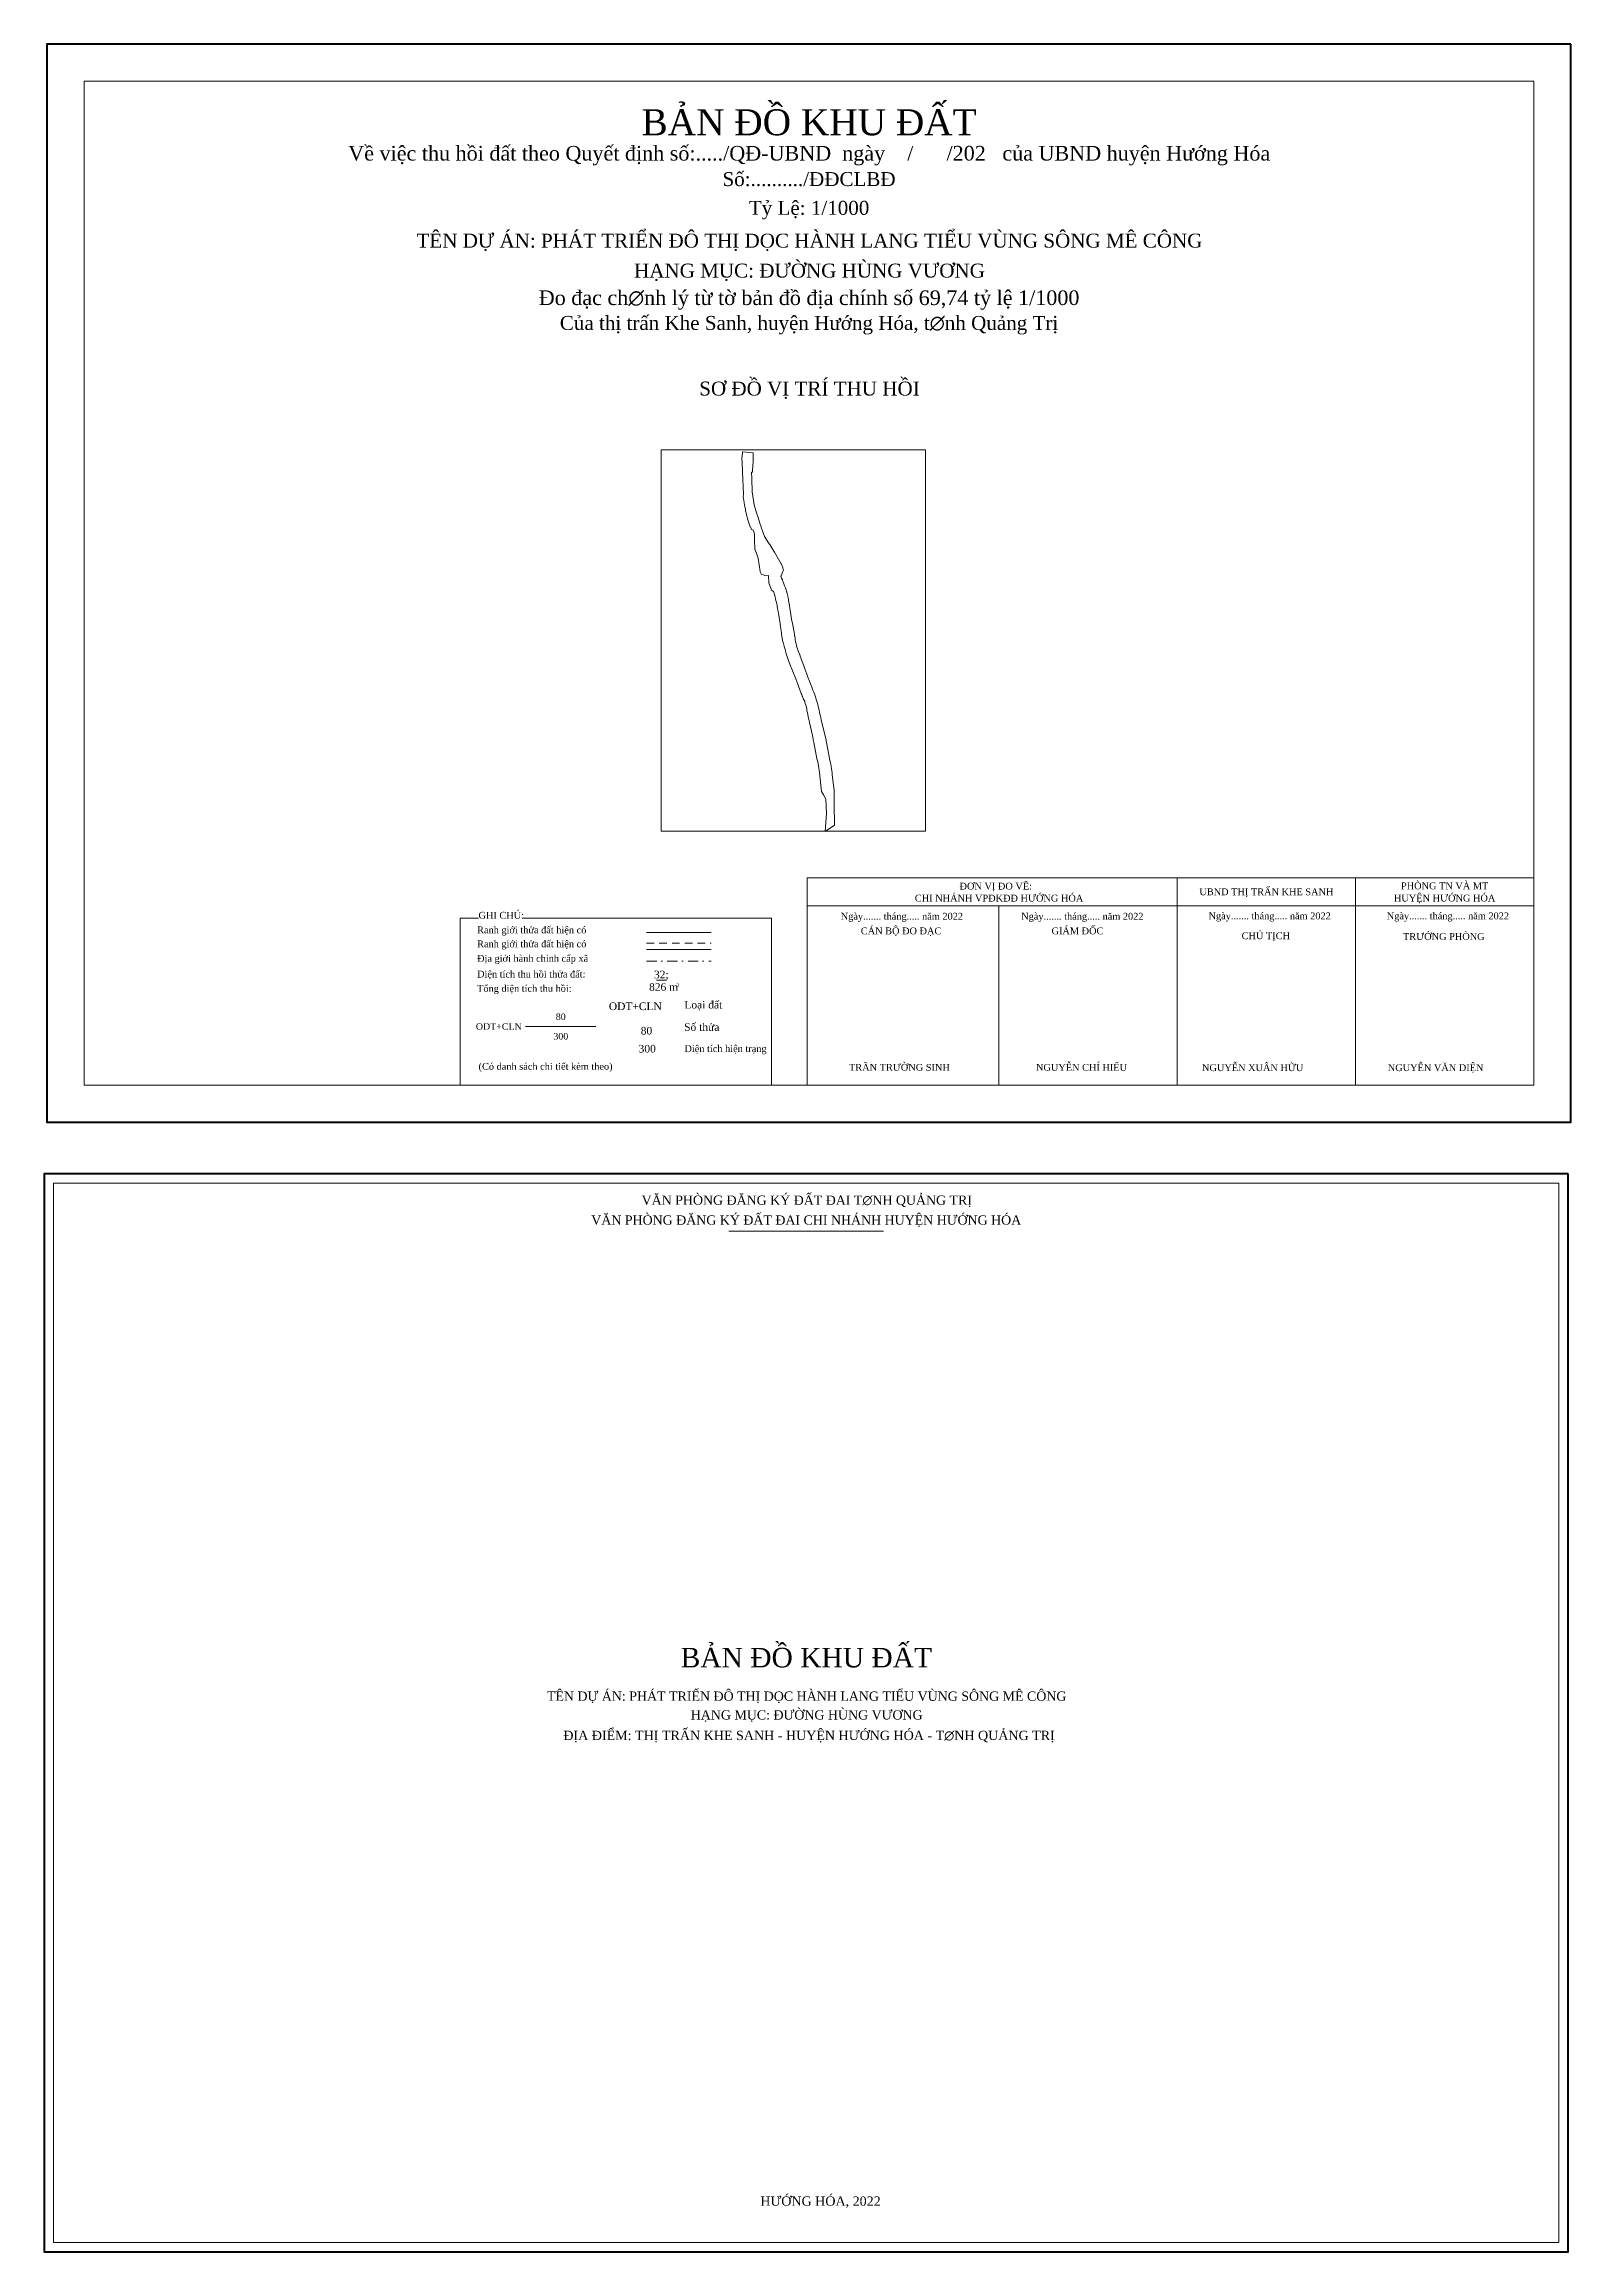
# Model space of a CAD drawing. Header units: metres. Extents: x 550998 to 551741, y 1839041 to 1839623.
# Drawn here: x 550998 to 551401, y 1839041 to 1839623 of the extents above; entities that cross this region are included whole.
import ezdxf
from ezdxf.enums import TextEntityAlignment as Align

# ---------------------------------------------------------------- set-up
doc = ezdxf.new("R2010")
doc.units = ezdxf.units.M
doc.header["$MEASUREMENT"] = 0
doc.linetypes.add('DGN Style 2', pattern=[3.355162, 2.013097, -1.342065])
doc.linetypes.add('DGN Style 4', pattern=[5.371615, 2.68413, -1.342065, 0.003355, -1.342065])
doc.layers.add('Level 18', color=7, linetype='Continuous', lineweight=0)
doc.styles.add('Style-VHtime', font='VHtime.shx')
doc.styles.add('Style-VHtimeb', font='VHtimeb.shx')
doc.styles.add('Style-Vntime', font='Vntime.shx')
doc.styles.add('Style-Vntimei I 0.00000', font='Vntimei.shx')

# ---------------------------------------------------------------- blocks, each defined once
blk = doc.blocks.new('N_THUA')
at = {"layer": 'Level 18', "color": 250, "linetype": 'Continuous', "lineweight": 0}
blk.add_line((-23.280945, 0), (34.297055, 0), dxfattribs=at)
at = {"layer": 'Level 18', "color": 250, "linetype": 'Continuous', "lineweight": 0, "style": 'Style-Vntime'}
blk.add_text('ODT+CLN', height=5.373238, dxfattribs=at).set_placement((-26.256955, 0), align=Align.MIDDLE_RIGHT)
for s, p in [('80', (5.624354, 8)), ('300', (5.624354, -8))]:
    blk.add_text(s, height=5.373238, dxfattribs=at).set_placement(p, align=Align.MIDDLE_CENTER)

msp = doc.modelspace()

# ---------------------------------------------------------------- linework, layer by layer
at = {"layer": 'Level 18', "color": 250}
for p, q in [((551250.2158, 1839403.4945), (551297.2101, 1839403.4945)), ((551297.2101, 1839403.4945), (551344.2044, 1839403.4945)), ((551297.2101, 1839396.0867), (551297.2101, 1839403.4945)), ((551344.2044, 1839403.4945), (551391.1987, 1839403.4945)), ((551344.2044, 1839396.0867), (551344.2044, 1839403.4945)), ((551199.6613, 1839396.0867), (551250.2158, 1839396.0867)), ((551199.6613, 1839348.8326), (551199.6613, 1839396.0867)), ((551250.2158, 1839396.0867), (551297.2101, 1839396.0867)), ((551250.2158, 1839348.8326), (551250.2158, 1839396.0867)), ((551297.2101, 1839396.0867), (551344.2044, 1839396.0867)), ((551344.2044, 1839396.0867), (551391.1987, 1839396.0867)), ((551157.2938, 1839389.0234), (551174.3687, 1839389.0234)), ((551157.2938, 1839384.6001), (551174.3687, 1839384.6001)), ((551159.8911, 1839376.4962), (551162.5169, 1839376.4962))]:
    msp.add_line(p, q, dxfattribs=at)
at = {"layer": 'Level 18', "color": 250, "linetype": 'Continuous', "lineweight": 0}
for p, q in [((551391.1987, 1839396.0867), (551391.1987, 1839403.4945)), ((551108.124759, 1839392.874868), (551112.976538, 1839392.874868)), ((551108.124759, 1839349.009497), (551108.124759, 1839392.874868)), ((551124.777527, 1839392.874868), (551190.244529, 1839392.874868)), ((551190.244529, 1839349.009497), (551190.244529, 1839392.874868)), ((551199.6613, 1839348.8326), (551250.2158, 1839348.8326)), ((551250.2158, 1839348.8326), (551297.2101, 1839348.8326)), ((551297.2101, 1839348.8326), (551344.2044, 1839348.8326))]:
    msp.add_line(p, q, dxfattribs=at)
at = {"layer": 'Level 18', "color": 250, "linetype": 'DGN Style 2', "lineweight": 13}
msp.add_line((551157.2938, 1839386.2819), (551174.3687, 1839386.2819), dxfattribs=at)
at = {"layer": 'Level 18', "color": 250, "linetype": 'DGN Style 4', "lineweight": 0}
msp.add_line((551157.2938, 1839381.5353), (551174.3687, 1839381.5353), dxfattribs=at)
at = {"layer": 'Level 18', "color": 7, "linetype": 'Continuous', "lineweight": 13}
msp.add_line((551178.99342, 1839310.339336), (551219.75082, 1839310.339336), dxfattribs=at)
at = {"layer": 'Level 18', "color": 250, "linetype": 'Continuous', "lineweight": 40, "flags": 128}
msp.add_lwpolyline([(551400.9997, 1839623.2606), (550999.1587, 1839623.2606), (550999.1587, 1839339.0316), (551400.9997, 1839339.0316), (551400.9997, 1839623.2606)], dxfattribs=at)
at = {"layer": 'Level 18', "color": 250, "linetype": 'Continuous', "lineweight": 0, "flags": 128}
for points in [[(551391.1987, 1839403.4945), (551391.1987, 1839613.4596), (551008.9597, 1839613.4596), (551008.9597, 1839348.8326), (551199.6613, 1839348.8326)], [(551344.2044, 1839348.8326), (551391.1987, 1839348.8326), (551391.1987, 1839359.7301), (551391.1987, 1839396.0867)]]:
    msp.add_lwpolyline(points, dxfattribs=at)
at = {"layer": 'Level 18', "color": 7, "linetype": 'Continuous', "lineweight": 0, "flags": 128}
for points in [[(551161.155082, 1839516.277788), (551230.824531, 1839516.277788), (551230.824531, 1839415.784253), (551161.155082, 1839415.784253), (551161.155082, 1839516.277788)], [(551397.86312, 1839323.008936), (551000.88112, 1839323.008936), (551000.88112, 1839043.680436), (551397.86312, 1839043.680436), (551397.86312, 1839323.008936)]]:
    msp.add_lwpolyline(points, dxfattribs=at)
at = {"layer": 'Level 18', "color": 5, "linetype": 'Continuous', "lineweight": 0, "flags": 128}
msp.add_lwpolyline([(551206.821932, 1839417.342072), (551206.762169, 1839422.748354), (551206.719545, 1839426.602161), (551206.563134, 1839427.915346), (551206.239069, 1839430.636311), (551206.227117, 1839431.161622), (551206.14537, 1839431.709917), (551206.085923, 1839432.262371), (551205.984194, 1839432.807954), (551205.931091, 1839433.067516), (551205.882991, 1839433.302726), (551205.873118, 1839433.349088), (551205.763333, 1839433.864052), (551205.699436, 1839434.163895), (551205.653574, 1839434.379043), (551205.353968, 1839435.900689), (551205.346017, 1839435.941786), (551204.45128, 1839440.567144), (551204.404838, 1839440.780659), (551203.369513, 1839445.082348), (551203.252619, 1839445.630801), (551203.118244, 1839446.140553), (551203.008485, 1839446.655517), (551202.926133, 1839447.041766), (551202.897199, 1839447.17622), (551202.776303, 1839447.712957), (551202.647167, 1839448.247746), (551202.526088, 1839448.784852), (551202.380471, 1839449.315665), (551202.231431, 1839449.828365), (551202.226692, 1839449.844188), (551202.064805, 1839450.370289), (551202.042611, 1839450.438661), (551201.894835, 1839450.893809), (551201.737555, 1839451.421937), (551201.634115, 1839451.710038), (551201.551447, 1839451.940298), (551201.357387, 1839452.455762), (551201.319607, 1839452.553358), (551201.165118, 1839452.950876), (551200.978062, 1839453.443119), (551200.766258, 1839453.988018), (551200.696701, 1839454.167018), (551200.256164, 1839455.316552), (551199.834636, 1839456.416485), (551199.557303, 1839457.163657), (551199.025331, 1839458.596922), (551198.854282, 1839459.057757), (551198.499336, 1839460.068624), (551198.186671, 1839460.959123), (551197.995929, 1839461.449892), (551197.805161, 1839461.940688), (551197.662098, 1839462.308771), (551197.617789, 1839462.423638), (551197.468749, 1839462.824815), (551197.446265, 1839462.885368), (551197.283983, 1839463.350415), (551197.100034, 1839463.808828), (551196.956312, 1839464.280642), (551196.825281, 1839464.74332), (551196.822042, 1839464.755194), (551196.73353, 1839465.093791), (551196.697303, 1839465.232378), (551196.556372, 1839465.706008), (551196.522594, 1839465.855311), (551196.450721, 1839466.1883), (551196.431607, 1839466.687073), (551196.345595, 1839467.171656), (551196.340883, 1839467.200089), (551196.329535, 1839467.268777), (551196.261742, 1839467.684514), (551196.176968, 1839468.20419), (551195.6535, 1839470.951746), (551195.620986, 1839471.170342), (551195.188637, 1839474.076942), (551195.103889, 1839474.596645), (551195.019115, 1839475.116322), (551194.978202, 1839475.367248), (551194.95556, 1839475.506073), (551194.932945, 1839475.642896), (551194.836824, 1839476.189164), (551194.731593, 1839476.733773), (551194.621281, 1839477.277408), (551194.497964, 1839477.818278), (551194.411452, 1839478.170565), (551194.365668, 1839478.357016), (551194.261991, 1839478.754218), (551194.224395, 1839478.893463), (551194.074197, 1839479.427489), (551193.915154, 1839479.95896), (551193.646377, 1839480.454732), (551193.470273, 1839480.978911), (551193.285454, 1839481.500062), (551193.14505, 1839481.878545), (551193.094791, 1839482.011525), (551192.908683, 1839482.504084), (551192.722548, 1839482.996644), (551192.760012, 1839483.085446), (551193.261654, 1839484.274103), (551193.41072, 1839484.627311), (551193.138705, 1839485.450491), (551192.832597, 1839486.138716), (551192.787182, 1839486.240787), (551191.021218, 1839489.34708), (551191.014373, 1839489.359111), (551190.871915, 1839489.584), (551189.775483, 1839491.315028), (551189.741389, 1839491.368867), (551189.718116, 1839491.430421), (551189.639107, 1839491.545761), (551189.443705, 1839491.830992), (551188.349143, 1839493.428882), (551187.551264, 1839495.916639), (551187.510641, 1839496.043274), (551187.197582, 1839496.995668), (551186.710051, 1839498.478928), (551186.321642, 1839499.660581), (551185.692417, 1839501.766169), (551185.121981, 1839505.212138), (551185.023464, 1839508.659582), (551184.974179, 1839510.383659), (551185.255277, 1839510.398665), (551185.33913, 1839512.452678), (551185.361876, 1839513.009924), (551185.399525, 1839513.92825), (551185.431433, 1839515.513082), (551182.581991, 1839515.753135), (551182.574356, 1839515.30191), (551182.415075, 1839514.147505), (551182.41289, 1839513.978799), (551182.497533, 1839513.058393), (551182.558875, 1839510.497972), (551182.815963, 1839504.555796), (551182.781421, 1839504.00292), (551182.855506, 1839503.462708), (551182.937306, 1839502.923601), (551183.026793, 1839502.385706), (551183.028188, 1839502.37765), (551183.123941, 1839501.849153), (551183.228777, 1839501.314048), (551183.341221, 1839500.780497), (551183.390295, 1839500.232044), (551183.518194, 1839499.700889), (551183.653648, 1839499.171655), (551183.755141, 1839498.794436), (551183.796659, 1839498.64437), (551183.807269, 1839498.60738), (551183.947199, 1839498.11919), (551184.105216, 1839497.596222), (551184.296327, 1839497.083917), (551184.469087, 1839496.566057), (551184.649246, 1839496.050698), (551184.670755, 1839495.991856), (551184.83675, 1839495.537971), (551184.884771, 1839495.410204), (551184.911493, 1839495.397093), (551185.370591, 1839495.171625), (551185.559069, 1839494.672826), (551185.742834, 1839494.186506), (551185.746204, 1839494.002188), (551185.769267, 1839492.735813), (551185.876604, 1839489.978806), (551185.899877, 1839489.917253), (551186.527839, 1839488.24304), (551186.718133, 1839487.735684), (551187.222567, 1839484.271391), (551187.240969, 1839484.145019), (551187.608342, 1839483.470011), (551188.01102, 1839483.338795), (551188.726073, 1839483.128176), (551189.40611, 1839483.167403), (551189.555412, 1839481.236972), (551189.741521, 1839480.744412), (551189.79178, 1839480.611433), (551189.91702, 1839480.273836), (551190.081882, 1839479.808947), (551190.238951, 1839479.341398), (551190.778163, 1839478.991533), (551190.921542, 1839478.512479), (551191.056918, 1839478.031109), (551191.090801, 1839477.90558), (551191.184263, 1839477.547527), (551191.3035, 1839477.061918), (551191.414681, 1839476.574387), (551191.558666, 1839476.093332), (551191.653629, 1839475.601668), (551191.688749, 1839475.402053), (551191.740404, 1839475.108503), (551191.760834, 1839474.985001), (551191.824388, 1839474.59525), (551191.909162, 1839474.075546), (551191.99391, 1839473.55587), (551192.044512, 1839473.246233), (551192.50332, 1839470.437914), (551192.615264, 1839469.620579), (551192.833202, 1839468.029534), (551192.882882, 1839467.666927), (551192.96763, 1839467.147224), (551193.035449, 1839466.731487), (551193.035765, 1839466.729645), (551193.053668, 1839466.621202), (551193.151369, 1839466.07088), (551193.342006, 1839465.539724), (551193.417697, 1839465.189017), (551193.42312, 1839465.163874), (551193.461269, 1839464.995379), (551193.601752, 1839464.456141), (551193.742656, 1839463.917218), (551193.746316, 1839463.903791), (551193.894276, 1839463.381219), (551194.056611, 1839462.848352), (551194.156234, 1839462.294081), (551194.340236, 1839461.76669), (551194.534769, 1839461.243064), (551194.585028, 1839461.112796), (551194.728091, 1839460.744686), (551194.875051, 1839460.36665), (551194.91886, 1839460.253916), (551195.109602, 1839459.763147), (551195.89774, 1839457.908644), (551196.632485, 1839455.912684), (551196.871064, 1839455.264608), (551197.730207, 1839453.014009), (551198.011568, 1839452.29011), (551198.082731, 1839452.098578), (551198.194991, 1839451.796471), (551198.349506, 1839451.398954), (551198.383916, 1839451.310046), (551198.560679, 1839450.840496), (551198.707322, 1839450.432079), (551198.730227, 1839450.368288), (551198.984813, 1839449.924276), (551199.140198, 1839449.445644), (551199.28821, 1839448.964668), (551199.288342, 1839448.964247), (551199.288632, 1839448.963273), (551199.292528, 1839448.950214), (551199.428799, 1839448.481481), (551199.56191, 1839447.996188), (551199.5736, 1839447.673545), (551199.58055, 1839447.482171), (551199.69826, 1839446.994667), (551199.808466, 1839446.505398), (551199.834847, 1839446.382817), (551199.891135, 1839446.118701), (551199.917172, 1839445.996594), (551200.026958, 1839445.481604), (551200.151776, 1839444.969825), (551200.268696, 1839444.421372), (551201.012209, 1839440.960133), (551201.197633, 1839440.097015), (551201.244601, 1839439.883605), (551201.383162, 1839439.15244), (551202.103454, 1839435.351262), (551202.12957, 1839435.213385), (551202.499313, 1839433.706667), (551202.557523, 1839433.433652), (551202.609098, 1839433.191703), (551202.655145, 1839432.975607), (551202.863605, 1839431.211012), (551203.448284, 1839426.261958), (551203.921599, 1839425.386546), (551204.551061, 1839424.210921), (551204.716318, 1839420.417378), (551204.414343, 1839415.682471), (551206.821932, 1839417.342072)], dxfattribs=at)
at = {"layer": 'Level 18', "color": 250, "flags": 128}
for points in [[(551199.6613, 1839396.0867), (551199.6613, 1839403.4945), (551250.2158, 1839403.4945)], [(551297.2101, 1839348.8326), (551297.2101, 1839359.7301), (551297.2101, 1839396.0867)], [(551344.2044, 1839348.8326), (551344.2044, 1839359.7301), (551344.2044, 1839396.0867)]]:
    msp.add_lwpolyline(points, dxfattribs=at)
at = {"layer": 'Level 18', "color": 7, "linetype": 'Continuous', "lineweight": 53, "flags": 128}
msp.add_lwpolyline([(551400.29262, 1839325.459236), (550998.45162, 1839325.459236), (550998.45162, 1839041.230236), (551400.29262, 1839041.230236), (551400.29262, 1839325.459236)], dxfattribs=at)

# ---------------------------------------------------------------- block references
at = {"layer": 'Level 18', "color": 250, "linetype": 'Continuous', "lineweight": 0, "xscale": 0.322927, "yscale": 0.322927, "zscale": 0.322927}
msp.add_blockref('N_THUA', (551132.857895, 1839364.279972), dxfattribs=at)

# ---------------------------------------------------------------- texts
at = {"layer": 'Level 18', "color": 250, "linetype": 'Continuous', "lineweight": 0}
for s, height, style, p in [('B¶N ®å KHU ®ÊT', 6.86069, 'Style-VHtimeb', (551200.14113, 1839599.239768)), ('VÒ viÖc thu håi ®Êt theo QuyÕt ®Þnh sè:...../Q§-UBND  ngµy    /      /202   cña UBND huyÖn H\xadíng Hãa', 3.856703, 'Style-Vntime', (551200.184142, 1839592.571455)), ('Sè:........../§§CLB§', 3.675375, 'Style-Vntime', (551200.135013, 1839585.854401)), ('Tû LÖ: 1/1000', 3.675375, 'Style-Vntime', (551200.145781, 1839578.267502)), ('TªN dù ¸n: Ph¸t triÓn ®« thÞ däc hµnh lang tiÓu vïng s«ng mª c«ng', 3.675375, 'Style-VHtime', (551200.246055, 1839569.624727)), ('h¹ng môc: ®\xadêng hïng v\xad¬ng', 3.675375, 'Style-VHtime', (551200.246055, 1839561.723209)), ('§o ®¹c ch∅nh lý tõ tê b¶n ®å ®Þa chÝnh sè 69,74 tû lÖ 1/1000', 3.855792, 'Style-Vntime', (551200.149051, 1839554.485898)), ('Cña thÞ trÊn Khe Sanh, huyÖn H\xadíng Hãa, t∅nh Qu¶ng TrÞ', 3.675375, 'Style-Vntime', (551200.129629, 1839547.925007)), ('S¬ ®å VÞ TRÝ THU HåI', 3.675375, 'Style-VHtime', (551200.246055, 1839530.624727))]:
    msp.add_text(s, height=height, dxfattribs=dict(at, style=style)).set_placement(p, align=Align.CENTER)
at = {"layer": 'Level 18', "color": 250, "linetype": 'Continuous', "lineweight": 13, "style": 'Style-VHtime'}
for s, p in [('PHßNG TN Vµ MT', (551367.717771, 1839401.363389)), ('CHI NH¸NH vp®k®® H\xadíNG HãA', (551250.232234, 1839398.11821)), ('UBND thÞ trÊn khe sanh', (551320.723492, 1839399.784291)), ('HUYÖN H\xadíNG HãA', (551367.717771, 1839398.123732))]:
    msp.add_text(s, height=1.8, dxfattribs=at).set_placement(p, align=Align.MIDDLE_CENTER)
at = {"layer": 'Level 18', "color": 250, "linetype": 'Continuous', "lineweight": 0}
for s, height, style, p in [('Ranh giíi thöa ®Êt hiÖn cã', 1.8, 'Style-Vntime', (551112.607793, 1839390.648222)), ('GHI CHó:', 1.8, 'Style-VHtime', (551112.976538, 1839394.501595)), ('Ranh giíi thöa ®Êt hiÖn cã', 1.8, 'Style-Vntime', (551112.607793, 1839386.968321)), ('§Þa giíi hµnh chÝnh cÊp x·', 1.8, 'Style-Vntime', (551112.607793, 1839383.147319)), ('DiÖn tÝch thu håi thöa ®Êt:', 1.8, 'Style-Vntime', (551112.607793, 1839378.995355)), ('Tæng diÖn tÝch thu håi:', 1.8, 'Style-Vntime', (551112.607793, 1839375.222808)), ('Lo¹i ®Êt', 2, 'Style-Vntime', (551167.262375, 1839371.026139)), ('Sè thöa', 2, 'Style-Vntime', (551167.207029, 1839365.121296)), ('DiÖn tÝch hiÖn tr¹ng', 1.8, 'Style-Vntime', (551167.275865, 1839359.347165)), ('(Cã danh s¸ch chi tiÕt kÌm theo)', 1.8, 'Style-Vntime', (551112.99522, 1839354.662423))]:
    msp.add_text(s, height=height, dxfattribs=dict(at, style=style)).set_placement(p, align=Align.TOP_LEFT)
for s, style, p in [('Ngµy....... th¸ng..... n¨m 2022', 'Style-Vntimei I 0.00000', (551240.733158, 1839392.445489)), ('c¸n bé ®o ®¹c', 'Style-VHtime', (551235.012088, 1839388.584787)), ('Ngµy....... th¸ng..... n¨m 2022', 'Style-Vntimei I 0.00000', (551288.318174, 1839392.445489)), ('GI¸M ®èC', 'Style-VHtime', (551277.74149, 1839388.584787)), ('Ngµy....... th¸ng..... n¨m 2022', 'Style-Vntimei I 0.00000', (551337.710647, 1839392.541884)), ('Ngµy....... th¸ng..... n¨m 2022', 'Style-Vntimei I 0.00000', (551384.704926, 1839392.541884)), ('CHñ TÞCH', 'Style-VHtime', (551326.950615, 1839387.299685)), ('TR\xadëNG PHßNG', 'Style-VHtime', (551378.265572, 1839387.107998)), ('trÇn tr\xadêng sinh', 'Style-VHtime', (551237.25111, 1839352.604102)), ('NguyÔn ChÝ HIÕu', 'Style-VHtime', (551283.986394, 1839352.604102)), ('nguyÔn xu©n h÷u', 'Style-VHtime', (551330.470208, 1839352.519276)), ('nguyÔn v¨n diÖn', 'Style-VHtime', (551377.955897, 1839352.519276))]:
    msp.add_text(s, height=1.8, dxfattribs=dict(at, style=style)).set_placement(p, align=Align.RIGHT)
at = {"layer": 'Level 18', "color": 250, "linetype": 'Continuous', "lineweight": 0, "style": 'Style-Vntime'}
for s, height, p in [('32;', 2, (551161.172407, 1839377.986752)), ('826 m', 2, (551161.776501, 1839374.68979)), ('2', 1, (551165.528693, 1839375.16887)), ('80', 2, (551157.268708, 1839363.167046)), ('300', 2, (551157.456246, 1839358.427889))]:
    msp.add_text(s, height=height, dxfattribs=at).set_placement(p, align=Align.MIDDLE_CENTER)
msp.add_text('ODT+CLN', height=2, dxfattribs=at).set_placement((551161.303553, 1839369.605967), align=Align.MIDDLE_RIGHT)
at = {"layer": 'Level 18', "color": 7, "linetype": 'Continuous', "lineweight": 0, "style": 'Style-VHtime'}
for s, height, p in [('V¨N PHßNG ®¨NG Ký ®ÊT ®AI CHI NH¸NH HUYÖN H\xadíNG HãA', 2.425748, (551199.392036, 1839313.253546)), ('V¨N PHßNG ®¨NG Ký ®ÊT ®AI T∅NH QU¶NG TRÞ', 2.425748, (551199.533763, 1839318.497081)), ('B¶N ®å KHU ®ÊT', 5.145525, (551199.418328, 1839197.893325)), ('®ÞA ®IÓM: thÞ trÊn khe sanh - HUYÖN H\xadíNG HãA - T∅NH QU¶NG TRÞ', 2.45024, (551200.140877, 1839177.382757)), ('h\xadíng hãa, 2022', 2.45024, (551203.151108, 1839054.611831))]:
    msp.add_text(s, height=height, dxfattribs=at).set_placement(p, align=Align.MIDDLE_CENTER)
at = {"layer": 'Level 18', "color": 7, "linetype": 'Continuous', "lineweight": 0, "style": 'Style-VHtime', "width": 0.991536}
for s, p in [('TªN Dù ¸N: PH¸T TRIÓN §¤ THÞ DäC HµNH LANG TIÓU VïNG S¤NG M£ C¤NG', (551199.510208, 1839187.733638)), ('H¹NG MôC: §¦êNG hïng v\xad¬ng', (551199.510208, 1839182.787887))]:
    msp.add_text(s, height=2.45024, dxfattribs=at).set_placement(p, align=Align.MIDDLE_CENTER)
at = {"layer": 'Level 18', "color": 250, "linetype": 'Continuous', "lineweight": 13, "insert": (551249.367653, 1839401.057866), "char_height": 1.8, "width": 47.103663, "attachment_point": 5, "line_spacing_factor": 0.604495, "style": 'Style-VHtime'}
msp.add_mtext('®¬N VÞ ®O VÏ:', dxfattribs=at)

doc.saveas('drawing.dxf')
